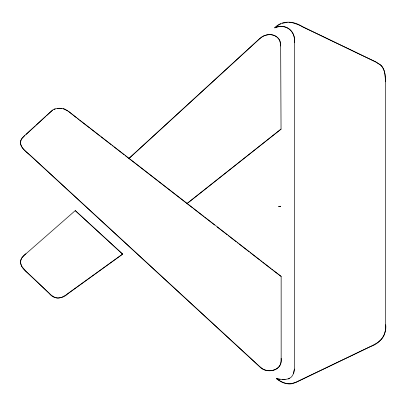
<?xml version="1.0" encoding="UTF-8"?>
<svg xmlns="http://www.w3.org/2000/svg" width="406" height="406" viewBox="0 0 406 406"><rect width="100%" height="100%" fill="white"/><g stroke="black" fill="none" stroke-linecap="round" stroke-linejoin="round"><path stroke-width="0.61" d="M293.599 373.647L294.416 369.059L294.416 42.188C295.751 30.739 285.459 23.061 274.867 27.638L274.872 27.872C285.459 23.249 295.786 30.927 294.416 42.397L294.416 42.188M385.7 324.734L385.477 330.048L384.472 334.219A15.479 15.413 80.2 0 1 383.32 336.635L382.822 337.432A17.681 17.605 80.2 0 1 381.102 339.624L377.788 342.486L372.475 345.531L295.938 382.208L291.97 383.492A14.905 14.839 80.2 0 1 288.123 383.675C283.774 383.305 279.815 381.122 276.45 378.458L276.45 378.691C280.003 381.498 284.241 383.777 288.854 383.934A14.748 14.748 0 0 0 292.432 383.609L295.938 382.411L370.876 346.399C380.097 343.42 386.933 334.27 385.7 324.734L385.345 81.779C385.345 76.724 385.304 71.243 382.31 66.919A11.708 11.657 80.2 0 0 380.874 65.239L375.829 61.935L301.76 26.283C293.69 20.924 281.967 20.229 274.867 27.638M54.911 108.95A16.514 16.489 54.2 0 1 60.093 108.275L63.067 108.605A11.206 11.185 54.2 0 1 65.117 109.285L68.573 111.442L281.15 276.42L281.16 358.31C283.124 370.937 266.179 374.702 259.135 366.232L30.633 155.792C26.669 151.986 20.787 148.525 20.361 142.506A5.745 5.735 54.2 0 1 20.635 140.77L21.564 138.908L23.502 136.67L52.394 110.178A7.836 7.821 54.2 0 1 53.836 109.351L54.917 108.955M21.97 138.497C17.052 145.744 25.984 151.336 30.628 155.655L259.13 366.095L262.535 368.78A12.52 12.5 54.2 0 0 264.682 369.82A14.134 14.108 54.2 0 0 265.666 370.145A14.286 14.261 54.2 0 0 273.827 370.069M22.396 138.025L24.705 135.548M26.091 134.427L35.312 125.956M36.236 125.109L45.462 116.644M46.38 115.796L52.516 110.27M276.303 36.555L277.471 37.469A9.774 9.744 -34.9 0 1 278.496 38.55A9.891 9.861 -34.9 0 1 279.12 39.412L279.384 39.844A8.744 8.719 -34.9 0 1 279.993 41.168L280.658 45.477L281.048 129.118L187.049 203.604L128.935 158.452L258.637 39.595L262.251 36.718A14.758 14.717 -34.9 0 1 264.347 35.611M128.941 158.497L258.282 39.971C262.814 34.875 271.061 32.556 276.826 36.987M25.979 253.745C17.504 259.475 19.874 267.123 27.654 272.954L49.024 293.208C53.668 299.679 62.575 299.171 67.817 293.761L122.663 254.151L75.257 210.612L24.72 254.866L21.762 257.983L20.447 260.774A5.958 5.938 -34.9 0 0 20.325 262.662L21.731 266.377L26.354 271.721M274.872 27.872L277.76 25.568M187.049 203.482L281.048 129.118M122.663 254.039L65.686 295.162L61.524 297.42L58.271 298.085A8.176 8.15 -34.9 0 1 56.195 297.867L53.719 296.877L50.994 294.918L26.705 271.995M278.257 25.258L280.785 23.873M288.433 378.965L289.62 378.438M54.064 109.453L55.069 109.102M273.832 370.079L276.532 368.866L278.455 367.334A8.83 8.815 54.2 0 0 279.673 365.75A9.11 9.094 54.2 0 0 280.343 364.395L280.952 362.056L281.16 358.31M282.348 23.254L287.235 22.305M280.287 206.329A9.399 0.447 -2.5 0 1 278.521 206.578L279.404 206.476A8.744 0.416 -2.5 0 0 280.013 206.385L280.637 206.212A11.83 0.558 -2.5 0 1 280.297 206.329M57.5 108.595L61.661 108.569M285.139 379.635L282.373 379.666M288.935 22.294L292.432 22.731L297.928 24.522M278.557 379.158L280.033 379.402M276.45 378.691L278.029 379.042M276.45 378.458C280.937 379.514 286.098 380.371 290.26 377.844A7.947 7.912 80.2 0 0 291.853 376.469L293.548 373.571L294.416 369.059M63.026 108.808L63.889 109.047M64.321 109.168L67.624 110.919M298.4 24.746L301.76 26.283M302.328 26.75L374.51 61.382M76.577 117.852L68.573 111.442M77.576 118.628L78.576 119.405M79.576 120.181L89.579 127.946M90.584 128.722L100.084 136.101M101.084 136.878L111.087 144.643M112.092 145.419L113.091 146.196M114.091 146.972L124.094 154.737M125.094 155.513L129.093 158.619M187.115 203.655L192.617 207.928M193.616 208.704L203.624 216.469M204.624 217.246L214.627 225.01M217.129 226.949L227.132 234.714M228.131 235.49L236.135 241.702M237.134 242.478L238.134 243.255M239.134 244.031L249.137 251.796M250.137 252.573L259.642 259.952M260.642 260.728L261.642 261.505M262.641 262.281L270.645 268.493M271.644 269.269L272.644 270.046M273.649 270.822L281.15 276.42M122.663 254.151L75.257 210.612M277.283 37.413C279.871 39.397 280.8 43.117 280.663 46.005M385.345 81.779C385.34 77.409 385.319 72.116 382.934 67.985A12.439 12.439 0 0 0 380.158 64.681L375.078 61.565M264.387 35.698A12.601 12.566 -34.9 0 1 276.339 36.499"/></g></svg>
